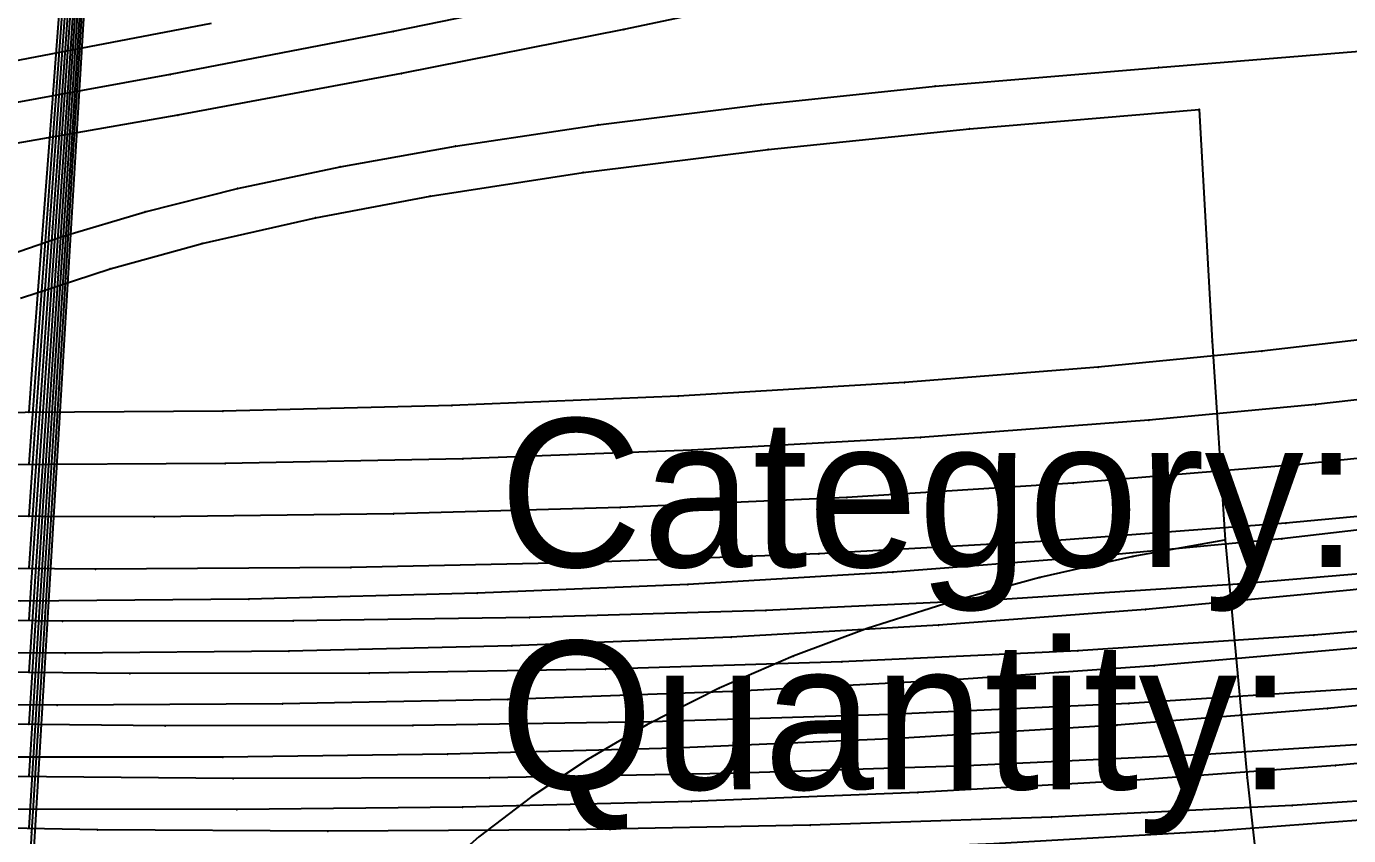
# Model space of a CAD drawing. Extents: x -2408 to 1029, y -526 to 2095.
# Drawn here: x 132.8 to 222, y 704 to 758.6 of the extents above; entities that cross this region are included whole.
import ezdxf

# ---------------------------------------------------------------- set-up
doc = ezdxf.new("R2010")
doc.units = 0

# ---------------------------------------------------------------- blocks, each defined once
blk = doc.blocks.new(' -30')
at = {"layer": '1'}
blk.add_lwpolyline([(-163.454082, 298.815083), (-162.016418, 283.780372), (-160.436096, 268.558598), (-173.768204, 266.649445), (-188.667498, 264.712024), (-203.19989, 263.048262), (-216.107723, 261.813037), (-229.421255, 260.78349), (-243.263953, 259.962451), (-257.471019, 259.367945), (-272.871859, 258.980271), (-288.252151, 258.829027), (-303.657875, 258.883488), (-319.057422, 259.1144), (-334.458205, 259.495196), (-349.768717, 259.996987)], dxfattribs=at)
at = {"layer": '14'}
blk.add_lwpolyline([(-173.270542, 300.511935), (-171.882557, 285.575774), (-171.312866, 279.854584), (-173.497036, 279.543347), (-187.889222, 277.624262), (-204.537502, 275.677619), (-215.577614, 274.602795), (-228.63946, 273.564135), (-243.901694, 272.646423), (-259.179873, 272.019393), (-274.610629, 271.65346), (-291.307569, 271.525076), (-306.589246, 271.6156), (-321.870087, 271.876495), (-337.149428, 272.281161), (-352.426916, 272.803001)], dxfattribs=at)
at = {"layer": '2'}
blk.add_point((-287.709846, 271.582108), dxfattribs=at)
at = {"layer": '3'}
for p in [(-286.316888, 290.015761), (-204.537502, 275.677619), (-287.446104, 275.072392), (-215.577614, 274.602795), (-228.63946, 273.564135), (-259.179873, 272.019393), (-243.901694, 272.646423), (-274.610629, 271.65346), (-203.19989, 263.048262), (-216.107723, 261.813037), (-229.421255, 260.78349), (-243.263953, 259.962451), (-272.871859, 258.980271), (-257.471019, 259.367945)]:
    blk.add_point(p, dxfattribs=at)
at = {"layer": '8'}
blk.add_lwpolyline([(-267.785759, 536.391029), (-268.970889, 520.885647), (-270.140575, 505.316837), (-271.278187, 489.841572), (-272.408891, 474.313432), (-273.518252, 459.303073), (-274.691014, 443.778063), (-275.86766, 428.304753), (-277.042325, 412.779884), (-278.21354, 397.254754), (-279.349544, 382.208615), (-280.523073, 366.683647), (-281.657577, 351.675743), (-282.83071, 336.150751), (-283.991246, 320.791318), (-285.164421, 305.266334), (-286.316888, 290.015761), (-287.446104, 275.072392), (-287.709846, 271.582108)], dxfattribs=at)
blk = doc.blocks.new('0-30')
at = {"layer": '1'}
blk.add_lwpolyline([(42.35638, 416.665216), (47.51731, 418.438788), (53.117286, 420.093036), (59.342518, 421.662634), (66.257244, 423.135523), (74.051706, 424.524053), (83.662161, 425.953271), (94.66114, 427.334063), (106.385778, 428.553846), (121.456626, 429.819429), (136.678343, 431.063042)], dxfattribs=at)
at = {"layer": '14'}
blk.add_lwpolyline([(44.701731, 414.273972), (50.743294, 416.244731), (56.965604, 417.951894), (64.599536, 419.694168), (72.333058, 421.150524), (82.647834, 422.735871), (95.126118, 424.294688), (108.708974, 425.698344), (124.190378, 426.989594), (125.083542, 411.378049), (125.94738, 397.97657), (125.947466, 397.975426), (127.44499, 381.943371), (129.137564, 366.463573), (131.129938, 350.453643), (133.409665, 334.373531)], dxfattribs=at)
at = {"layer": '2'}
for p in [(124.190378, 426.989594), (125.908356, 397.973061), (125.94738, 397.97657)]:
    blk.add_point(p, dxfattribs=at)
at = {"layer": '3'}
for p in [(121.456626, 429.819429), (106.385778, 428.553846), (94.66114, 427.334063), (83.662161, 425.953271), (108.708974, 425.698344), (74.051706, 424.524053), (95.126118, 424.294688), (66.257244, 423.135523), (82.647834, 422.735871), (59.342518, 421.662634), (72.333058, 421.150524), (53.117286, 420.093036), (64.599536, 419.694168), (47.51731, 418.438788), (56.965604, 417.951894), (50.743294, 416.244731), (125.083542, 411.378049), (125.947466, 397.975426), (119.729004, 396.864729), (113.450362, 395.438335), (107.466654, 393.809951), (101.805577, 391.997169), (96.809019, 390.134796), (91.827865, 387.975216), (86.939008, 385.503664), (82.991898, 383.206694), (127.44499, 381.943371), (79.202623, 380.692606)]:
    blk.add_point(p, dxfattribs=at)
at = {"layer": '4'}
blk.add_point((125.947466, 397.975426), dxfattribs=at)
at = {"layer": '8'}
blk.add_lwpolyline([(125.908356, 397.973061), (119.729004, 396.864729), (113.450362, 395.438335), (107.466654, 393.809951), (101.805577, 391.997169), (96.809019, 390.134796), (91.827865, 387.975216), (86.939008, 385.503664), (82.991898, 383.206694), (79.202623, 380.692606), (75.610981, 377.960142), (72.256758, 375.008034), (69.179744, 371.835018), (66.944462, 369.136702), (65.409841, 367.014028), (62.739911, 362.54409), (61.234028, 359.405995), (59.634552, 355.32766), (58.322983, 351.099297), (57.271035, 346.745545), (56.311571, 341.390216), (55.636356, 335.932393), (55.142653, 329.492174)], dxfattribs=at)
at = {"layer": '1'}
for s, p in [('Category: 5', (76.990826, 396.158981)), ('Quantity: 1', (76.990826, 381.158981))]:
    blk.add_text(s, height=10, dxfattribs=at).set_placement(p)
blk = doc.blocks.new(' -31')
at = {"layer": '1'}
blk.add_lwpolyline([(-159.505086, 309.225532), (-158.364278, 295.179276), (-156.923783, 280.141077), (-155.34255, 264.988613), (-168.96676, 263.096227), (-183.940818, 261.203966), (-198.581317, 259.566592), (-212.384872, 258.273596), (-226.352458, 257.223109), (-240.336739, 256.419421), (-255.126157, 255.825471), (-270.164629, 255.467386), (-285.251046, 255.329408), (-300.293742, 255.386478), (-315.345961, 255.613307), (-330.384005, 255.985714), (-345.867439, 256.497014), (-360.898203, 257.092448)], dxfattribs=at)
at = {"layer": '14'}
blk.add_lwpolyline([(-169.285467, 310.702537), (-168.19054, 297.006751), (-166.80255, 282.070584), (-166.232853, 276.349373), (-169.030517, 275.960264), (-184.036003, 274.012092), (-200.913119, 272.094213), (-212.156456, 271.031151), (-227.563698, 269.864774), (-242.994224, 269.007249), (-258.438914, 268.43259), (-274.469515, 268.107542), (-290.377555, 268.028432), (-305.823296, 268.152585), (-321.267783, 268.447564), (-336.710409, 268.887078), (-352.150871, 269.444846)], dxfattribs=at)
at = {"layer": '2'}
blk.add_point((-287.709846, 268.076897), dxfattribs=at)
at = {"layer": '3'}
for p in [(-285.815989, 293.799556), (-286.918402, 278.82658), (-200.913119, 272.094213), (-212.156456, 271.031151), (-227.563698, 269.864774), (-258.438914, 268.43259), (-242.994224, 269.007249), (-274.469515, 268.107542), (-212.384872, 258.273596), (-226.352458, 257.223109), (-240.336739, 256.419421), (-285.251046, 255.329408), (-270.164629, 255.467386), (-255.126157, 255.825471)]:
    blk.add_point(p, dxfattribs=at)
at = {"layer": '8'}
blk.add_lwpolyline([(-267.785759, 539.896202), (-268.971377, 523.980308), (-270.0986, 508.584758), (-271.194162, 493.295128), (-272.281755, 477.946298), (-273.387537, 462.538378), (-274.514607, 447.192397), (-275.651862, 431.847157), (-276.780583, 416.554046), (-277.908851, 401.208165), (-279.044466, 385.76366), (-280.174425, 370.417898), (-281.309176, 355.012686), (-282.439101, 339.666924), (-283.568809, 324.321148), (-284.686106, 309.145322), (-285.815989, 293.799556), (-286.918402, 278.82658), (-287.709846, 268.076897)], dxfattribs=at)
blk = doc.blocks.new('0-31')
at = {"layer": '1'}
blk.add_lwpolyline([(42.35638, 416.665216), (47.51731, 418.438788), (53.117286, 420.093036), (59.342518, 421.662634), (66.257244, 423.135523), (74.051706, 424.524053), (83.662161, 425.953271), (94.66114, 427.334063), (106.385778, 428.553846), (121.456626, 429.819429), (136.678343, 431.063042)], dxfattribs=at)
at = {"layer": '14'}
blk.add_lwpolyline([(44.701731, 414.273972), (50.743294, 416.244731), (56.965604, 417.951894), (64.599536, 419.694168), (72.333058, 421.150524), (82.647834, 422.735871), (95.126118, 424.294688), (108.708974, 425.698344), (124.190378, 426.989594), (125.083542, 411.378049), (125.94738, 397.97657), (125.947466, 397.975426), (127.44499, 381.943371), (129.137564, 366.463573), (131.129938, 350.453643), (133.409665, 334.373531)], dxfattribs=at)
at = {"layer": '2'}
for p in [(124.190378, 426.989594), (125.908356, 397.973061), (125.94738, 397.97657)]:
    blk.add_point(p, dxfattribs=at)
at = {"layer": '3'}
for p in [(121.456626, 429.819429), (106.385778, 428.553846), (94.66114, 427.334063), (83.662161, 425.953271), (108.708974, 425.698344), (74.051706, 424.524053), (95.126118, 424.294688), (66.257244, 423.135523), (82.647834, 422.735871), (59.342518, 421.662634), (72.333058, 421.150524), (53.117286, 420.093036), (64.599536, 419.694168), (47.51731, 418.438788), (56.965604, 417.951894), (50.743294, 416.244731), (125.083542, 411.378049), (125.947466, 397.975426), (119.729004, 396.864729), (113.450362, 395.438335), (107.466654, 393.809951), (101.805577, 391.997169), (96.809019, 390.134796), (91.827865, 387.975216), (86.939008, 385.503664), (82.991898, 383.206694), (127.44499, 381.943371), (79.202623, 380.692606)]:
    blk.add_point(p, dxfattribs=at)
at = {"layer": '4'}
blk.add_point((125.947466, 397.975426), dxfattribs=at)
at = {"layer": '8'}
blk.add_lwpolyline([(125.908356, 397.973061), (119.729004, 396.864729), (113.450362, 395.438335), (107.466654, 393.809951), (101.805577, 391.997169), (96.809019, 390.134796), (91.827865, 387.975216), (86.939008, 385.503664), (82.991898, 383.206694), (79.202623, 380.692606), (75.610981, 377.960142), (72.256758, 375.008034), (69.179744, 371.835018), (66.944462, 369.136702), (65.409841, 367.014028), (62.739911, 362.54409), (61.234028, 359.405995), (59.634552, 355.32766), (58.322983, 351.099297), (57.271035, 346.745545), (56.311571, 341.390216), (55.636356, 335.932393), (55.142653, 329.492174)], dxfattribs=at)
at = {"layer": '1'}
for s, p in [('Category: 5', (76.990826, 396.158981)), ('Quantity: 1', (76.990826, 381.158981))]:
    blk.add_text(s, height=10, dxfattribs=at).set_placement(p)
blk = doc.blocks.new(' -32')
at = {"layer": '1'}
blk.add_lwpolyline([(-154.369897, 304.961465), (-153.193956, 290.668181), (-151.742337, 275.636033), (-150.263939, 261.496391), (-153.708571, 261.013471), (-168.450219, 259.053157), (-183.336008, 257.243767), (-197.687022, 255.719759), (-211.804536, 254.470482), (-225.623599, 253.502201), (-240.282478, 252.738995), (-255.401476, 252.205891), (-270.583031, 251.904495), (-285.785296, 251.817501), (-300.969366, 251.923397), (-316.087234, 252.196246), (-331.265782, 252.614597), (-346.297519, 253.148879)], dxfattribs=at)
at = {"layer": '14'}
blk.add_lwpolyline([(-164.205472, 307.19735), (-163.110545, 293.501554), (-161.722555, 278.565384), (-161.152859, 272.844181), (-171.884485, 271.426653), (-187.269534, 269.579546), (-202.023873, 268.052843), (-217.265928, 266.790779), (-232.533419, 265.831239), (-247.818624, 265.150875), (-263.114051, 264.726334), (-279.247417, 264.530002), (-294.542984, 264.557211), (-309.835729, 264.767), (-325.125695, 265.134635), (-340.412701, 265.635379), (-355.696637, 266.244498)], dxfattribs=at)
at = {"layer": '2'}
blk.add_point((-287.709846, 264.571705), dxfattribs=at)
at = {"layer": '3'}
for p in [(-286.231128, 285.17165), (-287.314048, 270.085635), (-202.023873, 268.052843), (-217.265928, 266.790779), (-232.533419, 265.831239), (-247.818624, 265.150875), (-279.247417, 264.530002), (-263.114051, 264.726334), (-211.804536, 254.470482), (-225.623599, 253.502201), (-240.282478, 252.738995), (-285.785296, 251.817501), (-270.583031, 251.904495), (-255.401476, 252.205891)]:
    blk.add_point(p, dxfattribs=at)
at = {"layer": '8'}
blk.add_lwpolyline([(-267.785759, 543.401413), (-268.935325, 527.582206), (-270.014405, 512.479487), (-271.068283, 497.415128), (-272.113179, 482.276074), (-273.171797, 467.07604), (-274.251194, 451.939413), (-275.344252, 436.80376), (-276.431543, 421.721797), (-277.517392, 406.585633), (-278.609211, 391.348216), (-279.695318, 376.212082), (-280.782325, 361.076011), (-281.87353, 345.878914), (-282.959968, 330.742801), (-284.033857, 315.781003), (-285.120378, 300.644871), (-286.231128, 285.17165), (-287.314048, 270.085635), (-287.709846, 264.571705)], dxfattribs=at)
blk = doc.blocks.new('0-32')
at = {"layer": '1'}
blk.add_lwpolyline([(42.35638, 416.665216), (47.51731, 418.438788), (53.117286, 420.093036), (59.342518, 421.662634), (66.257244, 423.135523), (74.051706, 424.524053), (83.662161, 425.953271), (94.66114, 427.334063), (106.385778, 428.553846), (121.456626, 429.819429), (136.678343, 431.063042)], dxfattribs=at)
at = {"layer": '14'}
blk.add_lwpolyline([(44.701731, 414.273972), (50.743294, 416.244731), (56.965604, 417.951894), (64.599536, 419.694168), (72.333058, 421.150524), (82.647834, 422.735871), (95.126118, 424.294688), (108.708974, 425.698344), (124.190378, 426.989594), (125.083542, 411.378049), (125.94738, 397.97657), (125.947466, 397.975464), (127.44499, 381.943371), (129.137564, 366.463573), (131.129938, 350.453643), (133.409665, 334.373531)], dxfattribs=at)
at = {"layer": '2'}
for p in [(124.190378, 426.989594), (125.908356, 397.973061), (125.94738, 397.97657)]:
    blk.add_point(p, dxfattribs=at)
at = {"layer": '3'}
for p in [(121.456626, 429.819429), (106.385778, 428.553846), (94.66114, 427.334063), (83.662161, 425.953271), (108.708974, 425.698344), (74.051706, 424.524053), (95.126118, 424.294688), (66.257244, 423.135523), (82.647834, 422.735871), (59.342518, 421.662634), (72.333058, 421.150524), (53.117286, 420.093036), (64.599536, 419.694168), (47.51731, 418.438788), (56.965604, 417.951894), (50.743294, 416.244731), (125.083542, 411.378049), (125.947466, 397.975464), (119.729004, 396.864729), (113.450362, 395.438335), (107.466654, 393.809951), (101.805577, 391.997169), (96.809019, 390.134796), (91.827865, 387.975216), (86.939008, 385.503664), (82.991898, 383.206694), (127.44499, 381.943371), (79.202623, 380.692606)]:
    blk.add_point(p, dxfattribs=at)
at = {"layer": '4'}
blk.add_point((125.947466, 397.975464), dxfattribs=at)
at = {"layer": '8'}
blk.add_lwpolyline([(125.908356, 397.973061), (119.729004, 396.864729), (113.450362, 395.438335), (107.466654, 393.809951), (101.805577, 391.997169), (96.809019, 390.134796), (91.827865, 387.975216), (86.939008, 385.503664), (82.991898, 383.206694), (79.202623, 380.692606), (75.610981, 377.960142), (72.256758, 375.008034), (69.179744, 371.835018), (66.944462, 369.136702), (65.409841, 367.014028), (62.739911, 362.54409), (61.234028, 359.405995), (59.634552, 355.32766), (58.322983, 351.099297), (57.271035, 346.745545), (56.311571, 341.390216), (55.636356, 335.932393), (55.142653, 329.492174)], dxfattribs=at)
at = {"layer": '1'}
for s, p in [('Category: 5', (76.990826, 396.158981)), ('Quantity: 1', (76.990826, 381.158981))]:
    blk.add_text(s, height=10, dxfattribs=at).set_placement(p)
blk = doc.blocks.new(' -33')
at = {"layer": '1'}
blk.add_lwpolyline([(-149.289863, 301.455777), (-148.1137, 287.160171), (-146.661804, 272.125559), (-145.182409, 257.976665), (-155.548079, 256.566324), (-170.503107, 254.684264), (-185.783142, 252.961854), (-200.115176, 251.589704), (-214.32995, 250.479434), (-229.089173, 249.582842), (-244.157703, 248.92773), (-259.464515, 248.511474), (-274.625652, 248.320708), (-289.938199, 248.329859), (-305.373061, 248.52567), (-320.68117, 248.884136), (-336.02926, 249.383467), (-351.329189, 249.996009)], dxfattribs=at)
at = {"layer": '14'}
blk.add_lwpolyline([(-159.125473, 303.692122), (-158.030542, 289.996333), (-156.64255, 275.060176), (-156.072855, 269.338989), (-160.223615, 268.786764), (-174.358701, 267.027997), (-189.189198, 265.377344), (-202.928383, 264.082616), (-218.663792, 262.907266), (-234.422247, 262.035139), (-250.195302, 261.442392), (-265.974819, 261.105171), (-283.202944, 261.000957), (-299.78551, 261.135663), (-315.557862, 261.451939), (-331.32772, 261.92457), (-347.094884, 262.526912)], dxfattribs=at)
at = {"layer": '2'}
blk.add_point((-287.709846, 261.066513), dxfattribs=at)
at = {"layer": '3'}
for p in [(-286.101627, 284.031138), (-287.161297, 268.899653), (-202.928383, 264.082616), (-218.663792, 262.907266), (-250.195302, 261.442392), (-234.422247, 262.035139), (-283.202944, 261.000957), (-265.974819, 261.105171), (-200.115176, 251.589704), (-214.32995, 250.479434), (-244.157703, 248.92773), (-229.089173, 249.582842), (-274.625652, 248.320708), (-259.464515, 248.511474)]:
    blk.add_point(p, dxfattribs=at)
at = {"layer": '8'}
blk.add_lwpolyline([(-267.785759, 546.906624), (-268.899621, 531.204159), (-269.972668, 515.818523), (-271.026283, 500.384906), (-272.070381, 484.865302), (-273.084857, 469.903824), (-274.205876, 453.765856), (-275.298994, 438.249628), (-276.386789, 422.78847), (-277.472884, 407.271753), (-278.521339, 392.271899), (-279.607435, 376.755195), (-280.69455, 361.238558), (-281.78593, 345.659346), (-282.87251, 330.142659), (-283.946509, 314.80467), (-285.033146, 299.287995), (-286.101627, 284.031138), (-287.161297, 268.899653), (-287.709846, 261.066513)], dxfattribs=at)
blk = doc.blocks.new('0-33')
at = {"layer": '1'}
blk.add_lwpolyline([(42.35638, 416.665216), (47.51731, 418.438788), (53.117286, 420.093036), (59.342518, 421.662634), (66.257244, 423.135523), (74.051706, 424.524053), (83.662161, 425.953271), (94.66114, 427.334063), (106.385778, 428.553846), (121.456626, 429.819429), (136.678343, 431.063042)], dxfattribs=at)
at = {"layer": '14'}
blk.add_lwpolyline([(44.701731, 414.273972), (50.743294, 416.244731), (56.965604, 417.951894), (64.599536, 419.694168), (72.333058, 421.150524), (82.647834, 422.735871), (95.126118, 424.294688), (108.708974, 425.698344), (124.190378, 426.989594), (125.083542, 411.378049), (125.94738, 397.97657), (125.947466, 397.975426), (127.44499, 381.943371), (129.137564, 366.463573), (131.129938, 350.453643), (133.409665, 334.373531)], dxfattribs=at)
at = {"layer": '2'}
for p in [(124.190378, 426.989594), (125.908356, 397.973061), (125.94738, 397.97657)]:
    blk.add_point(p, dxfattribs=at)
at = {"layer": '3'}
for p in [(121.456626, 429.819429), (106.385778, 428.553846), (94.66114, 427.334063), (83.662161, 425.953271), (108.708974, 425.698344), (74.051706, 424.524053), (95.126118, 424.294688), (66.257244, 423.135523), (82.647834, 422.735871), (59.342518, 421.662634), (72.333058, 421.150524), (53.117286, 420.093036), (64.599536, 419.694168), (47.51731, 418.438788), (56.965604, 417.951894), (50.743294, 416.244731), (125.083542, 411.378049), (125.947466, 397.975426), (119.729004, 396.864729), (113.450362, 395.438335), (107.466654, 393.809951), (101.805577, 391.997169), (96.809019, 390.134796), (91.827865, 387.975216), (86.939008, 385.503664), (82.991898, 383.206694), (127.44499, 381.943371), (79.202623, 380.692606)]:
    blk.add_point(p, dxfattribs=at)
at = {"layer": '4'}
blk.add_point((125.947466, 397.975426), dxfattribs=at)
at = {"layer": '8'}
blk.add_lwpolyline([(125.908356, 397.973061), (119.729004, 396.864729), (113.450362, 395.438335), (107.466654, 393.809951), (101.805577, 391.997169), (96.809019, 390.134796), (91.827865, 387.975216), (86.939008, 385.503664), (82.991898, 383.206694), (79.202623, 380.692606), (75.610981, 377.960142), (72.256758, 375.008034), (69.179744, 371.835018), (66.944462, 369.136702), (65.409841, 367.014028), (62.739911, 362.54409), (61.234028, 359.405995), (59.634552, 355.32766), (58.322983, 351.099297), (57.271035, 346.745545), (56.311571, 341.390216), (55.636356, 335.932393), (55.142653, 329.492174)], dxfattribs=at)
at = {"layer": '1'}
for s, p in [('Category: 5', (76.990826, 396.158981)), ('Quantity: 1', (76.990826, 381.158981))]:
    blk.add_text(s, height=10, dxfattribs=at).set_placement(p)
blk = doc.blocks.new(' -34')
at = {"layer": '1'}
blk.add_lwpolyline([(-144.209831, 297.949718), (-143.033466, 283.649885), (-141.580909, 268.610875), (-140.094604, 254.406013), (-155.154587, 252.465787), (-170.09205, 250.67997), (-185.206604, 249.065115), (-199.566498, 247.759907), (-213.34521, 246.746862), (-227.741584, 245.937522), (-243.019098, 245.327724), (-258.463214, 244.946252), (-273.67236, 244.784969), (-289.120931, 244.822659), (-304.256387, 245.040184), (-319.700006, 245.427495), (-334.747222, 245.942588), (-350.182194, 246.587652)], dxfattribs=at)
at = {"layer": '14'}
blk.add_lwpolyline([(-154.045475, 300.186939), (-152.950549, 286.491151), (-151.562558, 271.554989), (-150.992861, 265.833778), (-159.889948, 264.691694), (-174.572395, 262.955322), (-190.269998, 261.322128), (-206.155078, 259.980263), (-222.066846, 258.950753), (-237.997576, 258.2106), (-253.93924, 257.736822), (-269.884111, 257.506427), (-285.433026, 257.495374), (-301.250033, 257.685547), (-317.185695, 258.059723), (-333.118419, 258.589917), (-349.048059, 259.248839)], dxfattribs=at)
at = {"layer": '2'}
blk.add_point((-287.709846, 257.561302), dxfattribs=at)
at = {"layer": '3'}
for p in [(-285.467563, 290.361306), (-286.525887, 274.88048), (-287.534775, 260.122312), (-206.155078, 259.980263), (-222.066846, 258.950753), (-253.93924, 257.736822), (-237.997576, 258.2106), (-285.433026, 257.495374), (-269.884111, 257.506427), (-199.566498, 247.759907), (-213.34521, 246.746862), (-243.019098, 245.327724), (-227.741584, 245.937522), (-273.67236, 244.784969), (-258.463214, 244.946252)]:
    blk.add_point(p, dxfattribs=at)
at = {"layer": '8'}
blk.add_lwpolyline([(-267.785759, 550.411797), (-268.864277, 534.845587), (-269.931037, 519.185757), (-270.942401, 504.021099), (-271.944262, 488.756954), (-272.951471, 473.493179), (-273.986686, 458.166258), (-275.034671, 442.905221), (-276.08056, 427.700825), (-277.124562, 412.439522), (-278.165872, 397.178028), (-279.215287, 381.810336), (-280.258805, 366.549018), (-281.306995, 351.223613), (-282.350378, 335.962271), (-283.393533, 320.700933), (-284.424243, 305.622657), (-285.467563, 290.361306), (-286.525887, 274.88048), (-287.534775, 260.122312), (-287.709846, 257.561302)], dxfattribs=at)
blk = doc.blocks.new('0-34')
at = {"layer": '1'}
blk.add_lwpolyline([(42.35638, 416.665216), (47.51731, 418.438788), (53.117286, 420.093036), (59.342518, 421.662634), (66.257244, 423.135523), (74.051706, 424.524053), (83.662161, 425.953271), (94.66114, 427.334063), (106.385778, 428.553846), (121.456626, 429.819429), (136.678343, 431.063042)], dxfattribs=at)
at = {"layer": '14'}
blk.add_lwpolyline([(44.701731, 414.273972), (50.743294, 416.244731), (56.965604, 417.951894), (64.599536, 419.694168), (72.333058, 421.150524), (82.647834, 422.735871), (95.126118, 424.294688), (108.708974, 425.698344), (124.190378, 426.989594), (125.083542, 411.378049), (125.94738, 397.97657), (125.947466, 397.975426), (127.44499, 381.943371), (129.137564, 366.463573), (131.129938, 350.453643), (133.409665, 334.373531)], dxfattribs=at)
at = {"layer": '2'}
for p in [(124.190378, 426.989594), (125.908356, 397.973061), (125.94738, 397.97657)]:
    blk.add_point(p, dxfattribs=at)
at = {"layer": '3'}
for p in [(121.456626, 429.819429), (106.385778, 428.553846), (94.66114, 427.334063), (83.662161, 425.953271), (108.708974, 425.698344), (74.051706, 424.524053), (95.126118, 424.294688), (66.257244, 423.135523), (82.647834, 422.735871), (59.342518, 421.662634), (72.333058, 421.150524), (53.117286, 420.093036), (64.599536, 419.694168), (47.51731, 418.438788), (56.965604, 417.951894), (50.743294, 416.244731), (125.083542, 411.378049), (125.947466, 397.975426), (119.729004, 396.864729), (113.450362, 395.438335), (107.466654, 393.809951), (101.805577, 391.997169), (96.809019, 390.134796), (91.827865, 387.975216), (86.939008, 385.503664), (82.991898, 383.206694), (127.44499, 381.943371), (79.202623, 380.692606)]:
    blk.add_point(p, dxfattribs=at)
at = {"layer": '4'}
blk.add_point((125.947466, 397.975426), dxfattribs=at)
at = {"layer": '8'}
blk.add_lwpolyline([(125.908356, 397.973061), (119.729004, 396.864729), (113.450362, 395.438335), (107.466654, 393.809951), (101.805577, 391.997169), (96.809019, 390.134796), (91.827865, 387.975216), (86.939008, 385.503664), (82.991898, 383.206694), (79.202623, 380.692606), (75.610981, 377.960142), (72.256758, 375.008034), (69.179744, 371.835018), (66.944462, 369.136702), (65.409841, 367.014028), (62.739911, 362.54409), (61.234028, 359.405995), (59.634552, 355.32766), (58.322983, 351.099297), (57.271035, 346.745545), (56.311571, 341.390216), (55.636356, 335.932393), (55.142653, 329.492174)], dxfattribs=at)
at = {"layer": '1'}
for s, p in [('Category: 5', (76.990826, 396.158981)), ('Quantity: 1', (76.990826, 381.158981))]:
    blk.add_text(s, height=10, dxfattribs=at).set_placement(p)
blk = doc.blocks.new(' -35')
at = {"layer": '1'}
blk.add_lwpolyline([(-139.886102, 306.296855), (-139.129792, 294.443996), (-137.953181, 280.141638), (-136.500322, 265.099971), (-135.013094, 250.886536), (-148.183816, 249.209995), (-163.34766, 247.40342), (-178.555418, 245.770497), (-193.423369, 244.402106), (-207.70003, 243.334547), (-222.606377, 242.480514), (-237.875071, 241.853892), (-253.315107, 241.450995), (-268.624313, 241.263922), (-284.069524, 241.274969), (-299.213988, 241.469519), (-314.654661, 241.840707), (-329.710947, 242.348231), (-345.142515, 242.992943), (-360.569549, 243.738312)], dxfattribs=at)
at = {"layer": '14'}
blk.add_lwpolyline([(-149.62515, 307.705394), (-148.965471, 296.681728), (-147.870544, 282.985942), (-146.482553, 268.049785), (-145.912857, 262.328587), (-154.488624, 261.244094), (-168.833967, 259.566513), (-186.415748, 257.760559), (-201.040658, 256.536337), (-216.948158, 255.498262), (-232.874408, 254.742649), (-248.812289, 254.247945), (-264.754454, 253.992604), (-280.880338, 253.956486), (-296.723777, 254.127276), (-312.656107, 254.489153), (-328.585212, 255.014754), (-344.511006, 255.67678), (-360.433178, 256.447924)], dxfattribs=at)
at = {"layer": '2'}
blk.add_point((-287.709846, 254.05611), dxfattribs=at)
at = {"layer": '3'}
for p in [(-284.902103, 296.105773), (-285.902076, 281.130196), (-286.918041, 265.914754), (-201.040658, 256.536337), (-216.948158, 255.498262), (-248.812289, 254.247945), (-232.874408, 254.742649), (-280.880338, 253.956486), (-264.754454, 253.992604), (-207.70003, 243.334547)]:
    blk.add_point(p, dxfattribs=at)
at = {"layer": '8'}
blk.add_lwpolyline([(-267.785759, 553.917007), (-268.864741, 537.978135), (-269.889514, 522.580979), (-270.900485, 507.06701), (-271.860093, 492.088782), (-272.822973, 477.110772), (-273.811471, 462.067876), (-274.814074, 447.09247), (-275.861032, 431.524137), (-276.86279, 416.548675), (-277.861106, 401.572977), (-278.866672, 386.488486), (-279.866481, 371.512893), (-280.866942, 356.537344), (-281.871547, 341.496161), (-282.871413, 326.520576), (-283.902178, 311.081352), (-284.902103, 296.105773), (-285.902076, 281.130196), (-286.918041, 265.914754), (-287.709846, 254.05611)], dxfattribs=at)
blk = doc.blocks.new('0-35')
at = {"layer": '1'}
blk.add_lwpolyline([(42.35638, 416.665216), (47.51731, 418.438788), (53.117286, 420.093036), (59.342518, 421.662634), (66.257244, 423.135523), (74.051706, 424.524053), (83.662161, 425.953271), (94.66114, 427.334063), (106.385778, 428.553846), (121.456626, 429.819429), (136.678343, 431.063042)], dxfattribs=at)
at = {"layer": '14'}
blk.add_lwpolyline([(44.701731, 414.273972), (50.743294, 416.244731), (56.965604, 417.951894), (64.599536, 419.694168), (72.333058, 421.150524), (82.647834, 422.735871), (95.126118, 424.294688), (108.708974, 425.698344), (124.190378, 426.989594), (125.083542, 411.378049), (125.94738, 397.97657), (125.947466, 397.975426), (127.44499, 381.943371), (129.137564, 366.463573), (131.129938, 350.453643), (133.409665, 334.373531)], dxfattribs=at)
at = {"layer": '2'}
for p in [(124.190378, 426.989594), (125.908356, 397.973061), (125.94738, 397.97657)]:
    blk.add_point(p, dxfattribs=at)
at = {"layer": '3'}
for p in [(121.456626, 429.819429), (106.385778, 428.553846), (94.66114, 427.334063), (83.662161, 425.953271), (108.708974, 425.698344), (74.051706, 424.524053), (95.126118, 424.294688), (66.257244, 423.135523), (82.647834, 422.735871), (59.342518, 421.662634), (72.333058, 421.150524), (53.117286, 420.093036), (64.599536, 419.694168), (47.51731, 418.438788), (56.965604, 417.951894), (50.743294, 416.244731), (125.083542, 411.378049), (125.947466, 397.975426), (119.729004, 396.864729), (113.450362, 395.438335), (107.466654, 393.809951), (101.805577, 391.997169), (96.809019, 390.134796), (91.827865, 387.975216), (86.939008, 385.503664), (82.991898, 383.206694), (127.44499, 381.943371), (79.202623, 380.692606)]:
    blk.add_point(p, dxfattribs=at)
at = {"layer": '4'}
blk.add_point((125.947466, 397.975426), dxfattribs=at)
at = {"layer": '8'}
blk.add_lwpolyline([(125.908356, 397.973061), (119.729004, 396.864729), (113.450362, 395.438335), (107.466654, 393.809951), (101.805577, 391.997169), (96.809019, 390.134796), (91.827865, 387.975216), (86.939008, 385.503664), (82.991898, 383.206694), (79.202623, 380.692606), (75.610981, 377.960142), (72.256758, 375.008034), (69.179744, 371.835018), (66.944462, 369.136702), (65.409841, 367.014028), (62.739911, 362.54409), (61.234028, 359.405995), (59.634552, 355.32766), (58.322983, 351.099297), (57.271035, 346.745545), (56.311571, 341.390216), (55.636356, 335.932393), (55.142653, 329.492174)], dxfattribs=at)
at = {"layer": '1'}
for s, p in [('Category: 5', (76.990826, 396.158981)), ('Quantity: 1', (76.990826, 381.158981))]:
    blk.add_text(s, height=10, dxfattribs=at).set_placement(p)
blk = doc.blocks.new(' -36')
at = {"layer": '14'}
blk.add_lwpolyline([(-144.545154, 304.200206), (-143.885473, 293.176541), (-142.790545, 279.480752), (-141.402557, 264.544584), (-140.832863, 258.823376), (-150.317204, 257.645843), (-164.997867, 255.964856), (-182.79132, 254.177153), (-197.433485, 252.977184), (-213.506301, 251.948596), (-229.597429, 251.199497), (-245.700077, 250.708956), (-261.807222, 250.456054), (-278.509738, 250.422894), (-293.588987, 250.585537), (-309.685441, 250.95273), (-325.778396, 251.493127), (-341.867605, 252.178226), (-357.952893, 252.979528)], dxfattribs=at)
at = {"layer": '2'}
blk.add_point((-287.709846, 250.5509), dxfattribs=at)
at = {"layer": '3'}
for p in [(-284.727862, 296.249042), (-285.72795, 280.923341), (-286.727251, 265.609378), (-213.506301, 251.948596), (-245.700077, 250.708956), (-229.597429, 251.199497), (-278.509738, 250.422894), (-261.807222, 250.456054)]:
    blk.add_point(p, dxfattribs=at)
at = {"layer": '8'}
blk.add_lwpolyline([(-267.785759, 557.422218), (-268.829755, 541.650889), (-269.848107, 526.003867), (-270.816633, 510.809799), (-271.776098, 495.481495), (-272.737112, 480.153301), (-273.723161, 464.758583), (-274.724858, 449.432983), (-275.728562, 434.167), (-276.731204, 418.841461), (-277.729859, 403.515668), (-278.735334, 388.078504), (-279.735093, 372.752783), (-280.735647, 357.427113), (-281.740432, 342.034287), (-282.740442, 326.708584), (-283.727838, 311.574727), (-284.727862, 296.249042), (-285.72795, 280.923341), (-286.727251, 265.609378), (-287.709846, 250.5509)], dxfattribs=at)
blk = doc.blocks.new('0-36')
at = {"layer": '1'}
blk.add_lwpolyline([(42.35638, 416.665216), (47.51731, 418.438788), (53.117286, 420.093036), (59.342518, 421.662634), (66.257244, 423.135523), (74.051706, 424.524053), (83.662161, 425.953271), (94.66114, 427.334063), (106.385778, 428.553846), (121.456626, 429.819429), (136.678343, 431.063042)], dxfattribs=at)
at = {"layer": '14'}
blk.add_lwpolyline([(44.701731, 414.273972), (50.743294, 416.244731), (56.965604, 417.951894), (64.599536, 419.694168), (72.333058, 421.150524), (82.647834, 422.735871), (95.126118, 424.294688), (108.708974, 425.698344), (124.190378, 426.989594), (125.083542, 411.378049), (125.94738, 397.97657), (125.947466, 397.975426), (127.44499, 381.943371), (129.137564, 366.463573), (131.129938, 350.453643), (133.409665, 334.373531)], dxfattribs=at)
at = {"layer": '2'}
for p in [(124.190378, 426.989594), (125.908356, 397.973061), (125.94738, 397.97657)]:
    blk.add_point(p, dxfattribs=at)
at = {"layer": '3'}
for p in [(121.456626, 429.819429), (106.385778, 428.553846), (94.66114, 427.334063), (83.662161, 425.953271), (108.708974, 425.698344), (74.051706, 424.524053), (95.126118, 424.294688), (66.257244, 423.135523), (82.647834, 422.735871), (59.342518, 421.662634), (72.333058, 421.150524), (53.117286, 420.093036), (64.599536, 419.694168), (47.51731, 418.438788), (56.965604, 417.951894), (50.743294, 416.244731), (125.083542, 411.378049), (125.947466, 397.975426), (119.729004, 396.864729), (113.450362, 395.438335), (107.466654, 393.809951), (101.805577, 391.997169), (96.809019, 390.134796), (91.827865, 387.975216), (86.939008, 385.503664), (82.991898, 383.206694), (127.44499, 381.943371), (79.202623, 380.692606)]:
    blk.add_point(p, dxfattribs=at)
at = {"layer": '4'}
blk.add_point((125.947466, 397.975426), dxfattribs=at)
at = {"layer": '8'}
blk.add_lwpolyline([(125.908356, 397.973061), (119.729004, 396.864729), (113.450362, 395.438335), (107.466654, 393.809951), (101.805577, 391.997169), (96.809019, 390.134796), (91.827865, 387.975216), (86.939008, 385.503664), (82.991898, 383.206694), (79.202623, 380.692606), (75.610981, 377.960142), (72.256758, 375.008034), (69.179744, 371.835018), (66.944462, 369.136702), (65.409841, 367.014028), (62.739911, 362.54409), (61.234028, 359.405995), (59.634552, 355.32766), (58.322983, 351.099297), (57.271035, 346.745545), (56.311571, 341.390216), (55.636356, 335.932393), (55.142653, 329.492174)], dxfattribs=at)
at = {"layer": '1'}
for s, p in [('Category: 5', (76.990826, 396.158981)), ('Quantity: 1', (76.990826, 381.158981))]:
    blk.add_text(s, height=10, dxfattribs=at).set_placement(p)
blk = doc.blocks.new(' -37')
at = {"layer": '14'}
blk.add_lwpolyline([(-139.465151, 300.694981), (-138.805472, 289.67131), (-137.710544, 275.975522), (-136.322554, 261.039368), (-135.752859, 255.318184), (-146.420053, 254.017869), (-161.339272, 252.346026), (-176.877599, 250.800627), (-192.274008, 249.529257), (-208.342578, 248.491048), (-224.429376, 247.72602), (-240.528111, 247.214412), (-256.632188, 246.936475), (-273.912031, 246.875687), (-289.018482, 247.014346), (-305.112116, 247.361918), (-321.201719, 247.892464), (-337.287339, 248.577004), (-353.368721, 249.386542)], dxfattribs=at)
at = {"layer": '2'}
blk.add_point((-287.709846, 247.045708), dxfattribs=at)
at = {"layer": '3'}
for p in [(-285.075416, 288.33535), (-286.057556, 272.942613), (-287.025861, 257.766222), (-208.342578, 248.491048), (-240.528111, 247.214412), (-224.429376, 247.72602), (-273.912031, 246.875687), (-256.632188, 246.936475)]:
    blk.add_point(p, dxfattribs=at)
at = {"layer": '8'}
blk.add_lwpolyline([(-267.785759, 560.927429), (-268.795142, 545.34185), (-269.765149, 530.114361), (-270.732745, 514.613438), (-271.650701, 499.616754), (-272.567585, 484.620003), (-273.5058, 469.554919), (-274.46069, 454.560548), (-275.424583, 439.566741), (-276.425412, 423.951793), (-277.381598, 408.957502), (-278.336233, 393.963106), (-279.299279, 378.854898), (-280.256221, 363.860666), (-281.217806, 348.797753), (-282.174623, 333.803491), (-283.131186, 318.809211), (-284.118728, 303.329621), (-285.075416, 288.33535), (-286.057556, 272.942613), (-287.025861, 257.766222), (-287.709846, 247.045708)], dxfattribs=at)
blk = doc.blocks.new('0-37')
at = {"layer": '1'}
blk.add_lwpolyline([(42.35638, 416.665216), (47.51731, 418.438788), (53.117286, 420.093036), (59.342518, 421.662634), (66.257244, 423.135523), (74.051706, 424.524053), (83.662161, 425.953271), (94.66114, 427.334063), (106.385778, 428.553846), (121.456626, 429.819429), (136.678343, 431.063042)], dxfattribs=at)
at = {"layer": '14'}
blk.add_lwpolyline([(44.701731, 414.273972), (50.743294, 416.244731), (56.965604, 417.951894), (64.599536, 419.694168), (72.333058, 421.150524), (82.647834, 422.735871), (95.126118, 424.294688), (108.708974, 425.698344), (124.190378, 426.989594), (125.083542, 411.378049), (125.94738, 397.97657), (125.947466, 397.975426), (127.44499, 381.943371), (129.137564, 366.463573), (131.129938, 350.453643), (133.409665, 334.373531)], dxfattribs=at)
at = {"layer": '2'}
for p in [(124.190378, 426.989594), (125.908356, 397.973061), (125.94738, 397.97657)]:
    blk.add_point(p, dxfattribs=at)
at = {"layer": '3'}
for p in [(121.456626, 429.819429), (106.385778, 428.553846), (94.66114, 427.334063), (83.662161, 425.953271), (108.708974, 425.698344), (74.051706, 424.524053), (95.126118, 424.294688), (66.257244, 423.135523), (82.647834, 422.735871), (59.342518, 421.662634), (72.333058, 421.150524), (53.117286, 420.093036), (64.599536, 419.694168), (47.51731, 418.438788), (56.965604, 417.951894), (50.743294, 416.244731), (125.083542, 411.378049), (125.947466, 397.975426), (119.729004, 396.864729), (113.450362, 395.438335), (107.466654, 393.809951), (101.805577, 391.997169), (96.809019, 390.134796), (91.827865, 387.975216), (86.939008, 385.503664), (82.991898, 383.206694), (127.44499, 381.943371), (79.202623, 380.692606)]:
    blk.add_point(p, dxfattribs=at)
at = {"layer": '4'}
blk.add_point((125.947466, 397.975426), dxfattribs=at)
at = {"layer": '8'}
blk.add_lwpolyline([(125.908356, 397.973061), (119.729004, 396.864729), (113.450362, 395.438335), (107.466654, 393.809951), (101.805577, 391.997169), (96.809019, 390.134796), (91.827865, 387.975216), (86.939008, 385.503664), (82.991898, 383.206694), (79.202623, 380.692606), (75.610981, 377.960142), (72.256758, 375.008034), (69.179744, 371.835018), (66.944462, 369.136702), (65.409841, 367.014028), (62.739911, 362.54409), (61.234028, 359.405995), (59.634552, 355.32766), (58.322983, 351.099297), (57.271035, 346.745545), (56.311571, 341.390216), (55.636356, 335.932393), (55.142653, 329.492174)], dxfattribs=at)
at = {"layer": '1'}
for s, p in [('Category: 5', (76.990826, 396.158981)), ('Quantity: 1', (76.990826, 381.158981))]:
    blk.add_text(s, height=10, dxfattribs=at).set_placement(p)
blk = doc.blocks.new(' -38')
at = {"layer": '1'}
blk.add_lwpolyline([(152.248748, 931.626818), (137.299767, 928.769494), (122.109905, 926.061426), (107.010754, 923.557933), (91.761032, 921.210529), (76.654194, 919.053324)], dxfattribs=at)
at = {"layer": '14'}
blk.add_lwpolyline([(-134.736253, 306.878196), (-134.385155, 297.189808), (-133.725474, 286.166143), (-132.630545, 272.470356), (-131.242553, 257.534186), (-130.672855, 251.812973), (-140.714414, 250.602847), (-155.394026, 248.969688), (-170.92207, 247.425283), (-186.255913, 246.14239), (-202.486594, 245.070471), (-218.7361, 244.272098), (-234.99825, 243.727967), (-251.266861, 243.418773), (-267.535751, 243.325212), (-283.064163, 243.423407), (-299.726602, 243.743404), (-315.980931, 244.257619), (-332.230671, 244.940605), (-348.475948, 245.761698)], dxfattribs=at)
at = {"layer": '2'}
blk.add_point((-287.709846, 243.540497), dxfattribs=at)
at = {"layer": '3'}
for p in [(-284.94464, 287.84268), (-285.901466, 272.513529), (-286.842971, 257.429392), (-202.486594, 245.070471), (-234.99825, 243.727967), (-218.7361, 244.272098), (-283.064163, 243.423407), (-267.535751, 243.325212), (-251.266861, 243.418773)]:
    blk.add_point(p, dxfattribs=at)
at = {"layer": '8'}
blk.add_lwpolyline([(-267.785759, 564.432602), (-268.79559, 548.4989), (-269.765673, 532.931308), (-270.690884, 517.781071), (-271.608583, 502.449512), (-272.524328, 487.117842), (-273.461049, 471.716247), (-274.415279, 456.386928), (-275.379307, 441.05821), (-276.337063, 425.79129), (-277.29365, 410.462126), (-278.248356, 395.132831), (-279.211341, 379.687194), (-280.168331, 364.358045), (-281.125668, 349.028933), (-282.087019, 333.629568), (-283.043701, 318.300389), (-283.987853, 303.171853), (-284.94464, 287.84268), (-285.901466, 272.513529), (-286.842971, 257.429392), (-287.709846, 243.540497)], dxfattribs=at)
blk = doc.blocks.new('0-38')
at = {"layer": '1'}
blk.add_lwpolyline([(42.35638, 416.665216), (47.51731, 418.438788), (53.117286, 420.093036), (59.342518, 421.662634), (66.257244, 423.135523), (74.051706, 424.524053), (83.662161, 425.953271), (94.66114, 427.334063), (106.385778, 428.553846), (121.456626, 429.819429), (136.678343, 431.063042)], dxfattribs=at)
at = {"layer": '14'}
blk.add_lwpolyline([(44.701731, 414.273972), (50.743294, 416.244731), (56.965604, 417.951894), (64.599536, 419.694168), (72.333058, 421.150524), (82.647834, 422.735871), (95.126118, 424.294688), (108.708974, 425.698344), (124.190378, 426.989594), (125.083542, 411.378049), (125.94738, 397.97657), (125.947466, 397.975426), (127.44499, 381.943371), (129.137564, 366.463573), (131.129938, 350.453643), (133.409665, 334.373531)], dxfattribs=at)
at = {"layer": '2'}
for p in [(124.190378, 426.989594), (125.908356, 397.973061), (125.94738, 397.97657)]:
    blk.add_point(p, dxfattribs=at)
at = {"layer": '3'}
for p in [(121.456626, 429.819429), (106.385778, 428.553846), (94.66114, 427.334063), (83.662161, 425.953271), (108.708974, 425.698344), (74.051706, 424.524053), (95.126118, 424.294688), (66.257244, 423.135523), (82.647834, 422.735871), (59.342518, 421.662634), (72.333058, 421.150524), (53.117286, 420.093036), (64.599536, 419.694168), (47.51731, 418.438788), (56.965604, 417.951894), (50.743294, 416.244731), (125.083542, 411.378049), (125.947466, 397.975426), (119.729004, 396.864729), (113.450362, 395.438335), (107.466654, 393.809951), (101.805577, 391.997169), (96.809019, 390.134796), (91.827865, 387.975216), (86.939008, 385.503664), (82.991898, 383.206694), (127.44499, 381.943371), (79.202623, 380.692606)]:
    blk.add_point(p, dxfattribs=at)
at = {"layer": '4'}
blk.add_point((125.947466, 397.975426), dxfattribs=at)
at = {"layer": '8'}
blk.add_lwpolyline([(125.908356, 397.973061), (119.729004, 396.864729), (113.450362, 395.438335), (107.466654, 393.809951), (101.805577, 391.997169), (96.809019, 390.134796), (91.827865, 387.975216), (86.939008, 385.503664), (82.991898, 383.206694), (79.202623, 380.692606), (75.610981, 377.960142), (72.256758, 375.008034), (69.179744, 371.835018), (66.944462, 369.136702), (65.409841, 367.014028), (62.739911, 362.54409), (61.234028, 359.405995), (59.634552, 355.32766), (58.322983, 351.099297), (57.271035, 346.745545), (56.311571, 341.390216), (55.636356, 335.932393), (55.142653, 329.492174)], dxfattribs=at)
at = {"layer": '1'}
for s, p in [('Category: 5', (76.990826, 396.158981)), ('Quantity: 1', (76.990826, 381.158981))]:
    blk.add_text(s, height=10, dxfattribs=at).set_placement(p)
blk = doc.blocks.new(' -39')
at = {"layer": '1'}
blk.add_lwpolyline([(179.378019, 934.159646), (164.51737, 931.092732), (149.483109, 928.184177), (134.551585, 925.483686), (119.669525, 922.972593), (104.679576, 920.618055), (89.609161, 918.417101), (74.573508, 916.375308)], dxfattribs=at)
at = {"layer": '3'}
for p in [(164.51737, 931.092732), (149.483109, 928.184177), (-284.72684, 288.865369), (-285.683773, 273.201326), (-286.607023, 258.088398), (-287.513962, 243.241959)]:
    blk.add_point(p, dxfattribs=at)
at = {"layer": '8'}
blk.add_lwpolyline([(-267.785759, 567.937813), (-268.761361, 552.219541), (-269.683288, 537.119278), (-270.606945, 521.691267), (-271.525039, 506.024891), (-272.43938, 490.358287), (-273.330662, 475.332164), (-274.282546, 459.667792), (-275.246262, 444.004141), (-276.205039, 428.403713), (-277.162254, 412.739694), (-278.117089, 397.075512), (-279.036457, 382.004404), (-279.993392, 366.340358), (-280.950853, 350.676325), (-281.868901, 335.652545), (-282.82573, 319.988481), (-283.769967, 304.529433), (-284.72684, 288.865369), (-285.683773, 273.201326), (-286.607023, 258.088398), (-287.513962, 243.241959), (-287.709846, 240.035305)], dxfattribs=at)
blk = doc.blocks.new('0-39')
at = {"layer": '1'}
blk.add_lwpolyline([(42.35638, 416.665216), (47.51731, 418.438788), (53.117286, 420.093036), (59.342518, 421.662634), (66.257244, 423.135523), (74.051706, 424.524053), (83.662161, 425.953271), (94.66114, 427.334063), (106.385778, 428.553846), (121.456626, 429.819429), (136.678343, 431.063042)], dxfattribs=at)
at = {"layer": '14'}
blk.add_lwpolyline([(44.701731, 414.273972), (50.743294, 416.244731), (56.965604, 417.951894), (64.599536, 419.694168), (72.333058, 421.150524), (82.647834, 422.735871), (95.126118, 424.294688), (108.708974, 425.698344), (124.190378, 426.989594), (125.083542, 411.378049), (125.94738, 397.97657), (125.947466, 397.975426), (127.44499, 381.943371), (129.137564, 366.463573), (131.129938, 350.453643), (133.409665, 334.373531)], dxfattribs=at)
at = {"layer": '2'}
for p in [(124.190378, 426.989594), (125.908356, 397.973061), (125.94738, 397.97657)]:
    blk.add_point(p, dxfattribs=at)
at = {"layer": '3'}
for p in [(121.456626, 429.819429), (106.385778, 428.553846), (94.66114, 427.334063), (83.662161, 425.953271), (108.708974, 425.698344), (74.051706, 424.524053), (95.126118, 424.294688), (66.257244, 423.135523), (82.647834, 422.735871), (59.342518, 421.662634), (72.333058, 421.150524), (53.117286, 420.093036), (64.599536, 419.694168), (47.51731, 418.438788), (56.965604, 417.951894), (50.743294, 416.244731), (125.083542, 411.378049), (125.947466, 397.975426), (119.729004, 396.864729), (113.450362, 395.438335), (107.466654, 393.809951), (101.805577, 391.997169), (96.809019, 390.134796), (91.827865, 387.975216), (86.939008, 385.503664), (82.991898, 383.206694), (127.44499, 381.943371), (79.202623, 380.692606)]:
    blk.add_point(p, dxfattribs=at)
at = {"layer": '4'}
blk.add_point((125.947466, 397.975426), dxfattribs=at)
at = {"layer": '8'}
blk.add_lwpolyline([(125.908356, 397.973061), (119.729004, 396.864729), (113.450362, 395.438335), (107.466654, 393.809951), (101.805577, 391.997169), (96.809019, 390.134796), (91.827865, 387.975216), (86.939008, 385.503664), (82.991898, 383.206694), (79.202623, 380.692606), (75.610981, 377.960142), (72.256758, 375.008034), (69.179744, 371.835018), (66.944462, 369.136702), (65.409841, 367.014028), (62.739911, 362.54409), (61.234028, 359.405995), (59.634552, 355.32766), (58.322983, 351.099297), (57.271035, 346.745545), (56.311571, 341.390216), (55.636356, 335.932393), (55.142653, 329.492174)], dxfattribs=at)
at = {"layer": '1'}
for s, p in [('Category: 5', (76.990826, 396.158981)), ('Quantity: 1', (76.990826, 381.158981))]:
    blk.add_text(s, height=10, dxfattribs=at).set_placement(p)
blk = doc.blocks.new(' -40')
at = {"layer": '1'}
blk.add_lwpolyline([(195.139151, 934.415675), (180.075409, 931.231853), (165.094208, 928.257321), (149.997971, 925.449177), (134.949883, 922.834172), (119.872913, 920.391159), (104.860191, 918.126152), (89.722584, 916.000608), (74.577923, 914.021083)], dxfattribs=at)
at = {"layer": '3'}
for p in [(180.075409, 931.231853), (165.094208, 928.257321), (149.997971, 925.449177), (-284.160995, 295.858099), (-285.074509, 280.58638), (-286.013561, 264.888237), (-286.917593, 249.775034)]:
    blk.add_point(p, dxfattribs=at)
at = {"layer": '8'}
blk.add_lwpolyline([(-267.785759, 571.443024), (-268.761798, 555.388681), (-269.683819, 539.965584), (-270.565073, 524.935057), (-271.441614, 509.661164), (-272.313026, 494.386969), (-273.200802, 479.039445), (-274.106431, 463.76725), (-275.025334, 448.495833), (-275.941816, 433.289154), (-276.856927, 418.017515), (-277.768833, 402.74571), (-278.68775, 387.352359), (-279.600857, 372.080598), (-280.514807, 356.808904), (-281.433164, 341.463909), (-282.346733, 326.192193), (-283.260105, 310.920447), (-284.160995, 295.858099), (-285.074509, 280.58638), (-286.013561, 264.888237), (-286.917593, 249.775034), (-287.709846, 236.530113)], dxfattribs=at)
blk = doc.blocks.new('0-40')
at = {"layer": '1'}
blk.add_lwpolyline([(42.35638, 416.665216), (47.51731, 418.438788), (53.117286, 420.093036), (59.342518, 421.662634), (66.257244, 423.135523), (74.051706, 424.524053), (83.662161, 425.953271), (94.66114, 427.334063), (106.385778, 428.553846), (121.456626, 429.819429), (136.678343, 431.063042)], dxfattribs=at)
at = {"layer": '14'}
blk.add_lwpolyline([(44.701731, 414.273972), (50.743294, 416.244731), (56.965604, 417.951894), (64.599536, 419.694168), (72.333058, 421.150524), (82.647834, 422.735871), (95.126118, 424.294688), (108.708974, 425.698344), (124.190378, 426.989594), (125.083542, 411.378049), (125.94738, 397.97657), (125.947466, 397.975426), (127.44499, 381.943371), (129.137564, 366.463573), (131.129938, 350.453643), (133.409665, 334.373531)], dxfattribs=at)
at = {"layer": '2'}
for p in [(124.190378, 426.989594), (125.908356, 397.973061), (125.94738, 397.97657)]:
    blk.add_point(p, dxfattribs=at)
at = {"layer": '3'}
for p in [(121.456626, 429.819429), (106.385778, 428.553846), (94.66114, 427.334063), (83.662161, 425.953271), (108.708974, 425.698344), (74.051706, 424.524053), (95.126118, 424.294688), (66.257244, 423.135523), (82.647834, 422.735871), (59.342518, 421.662634), (72.333058, 421.150524), (53.117286, 420.093036), (64.599536, 419.694168), (47.51731, 418.438788), (56.965604, 417.951894), (50.743294, 416.244731), (125.083542, 411.378049), (125.947466, 397.975426), (119.729004, 396.864729), (113.450362, 395.438335), (107.466654, 393.809951), (101.805577, 391.997169), (96.809019, 390.134796), (91.827865, 387.975216), (86.939008, 385.503664), (82.991898, 383.206694), (127.44499, 381.943371), (79.202623, 380.692606)]:
    blk.add_point(p, dxfattribs=at)
at = {"layer": '4'}
blk.add_point((125.947466, 397.975426), dxfattribs=at)
at = {"layer": '8'}
blk.add_lwpolyline([(125.908356, 397.973061), (119.729004, 396.864729), (113.450362, 395.438335), (107.466654, 393.809951), (101.805577, 391.997169), (96.809019, 390.134796), (91.827865, 387.975216), (86.939008, 385.503664), (82.991898, 383.206694), (79.202623, 380.692606), (75.610981, 377.960142), (72.256758, 375.008034), (69.179744, 371.835018), (66.944462, 369.136702), (65.409841, 367.014028), (62.739911, 362.54409), (61.234028, 359.405995), (59.634552, 355.32766), (58.322983, 351.099297), (57.271035, 346.745545), (56.311571, 341.390216), (55.636356, 335.932393), (55.142653, 329.492174)], dxfattribs=at)
at = {"layer": '1'}
for s, p in [('Category: 5', (76.990826, 396.158981)), ('Quantity: 1', (76.990826, 381.158981))]:
    blk.add_text(s, height=10, dxfattribs=at).set_placement(p)

msp = doc.modelspace()

# ---------------------------------------------------------------- block references
at = {"layer": '1'}
for name, p in [(' -32', (420.69429, 460.98861)), (' -30', (420.69429, 460.98861)), (' -34', (420.69429, 460.98861)), (' -36', (420.69429, 460.98861)), (' -38', (420.69429, 460.98861)), (' -33', (420.69429, 460.98861)), (' -35', (420.69429, 460.98861)), (' -37', (420.69429, 460.98861)), (' -39', (420.69429, 460.98861)), (' -31', (420.69429, 460.98861)), (' -40', (420.69429, 460.98861)), (' -38', (-6.951881, -172.870051)), (' -39', (-6.957418, -172.869929)), (' -40', (-6.962963, -172.869906)), ('0-32', (87.725171, 325.973948)), ('0-30', (87.725171, 325.973948)), ('0-31', (87.725171, 325.973948)), ('0-33', (87.725171, 325.973948)), ('0-34', (87.725171, 325.973948)), ('0-35', (87.725171, 325.973948)), ('0-36', (87.725171, 325.973948)), ('0-37', (87.725171, 325.973948)), ('0-38', (87.725171, 325.973948)), ('0-39', (87.725171, 325.973948)), ('0-40', (87.725171, 325.973948))]:
    msp.add_blockref(name, p, dxfattribs=at)

doc.saveas('drawing.dxf')
